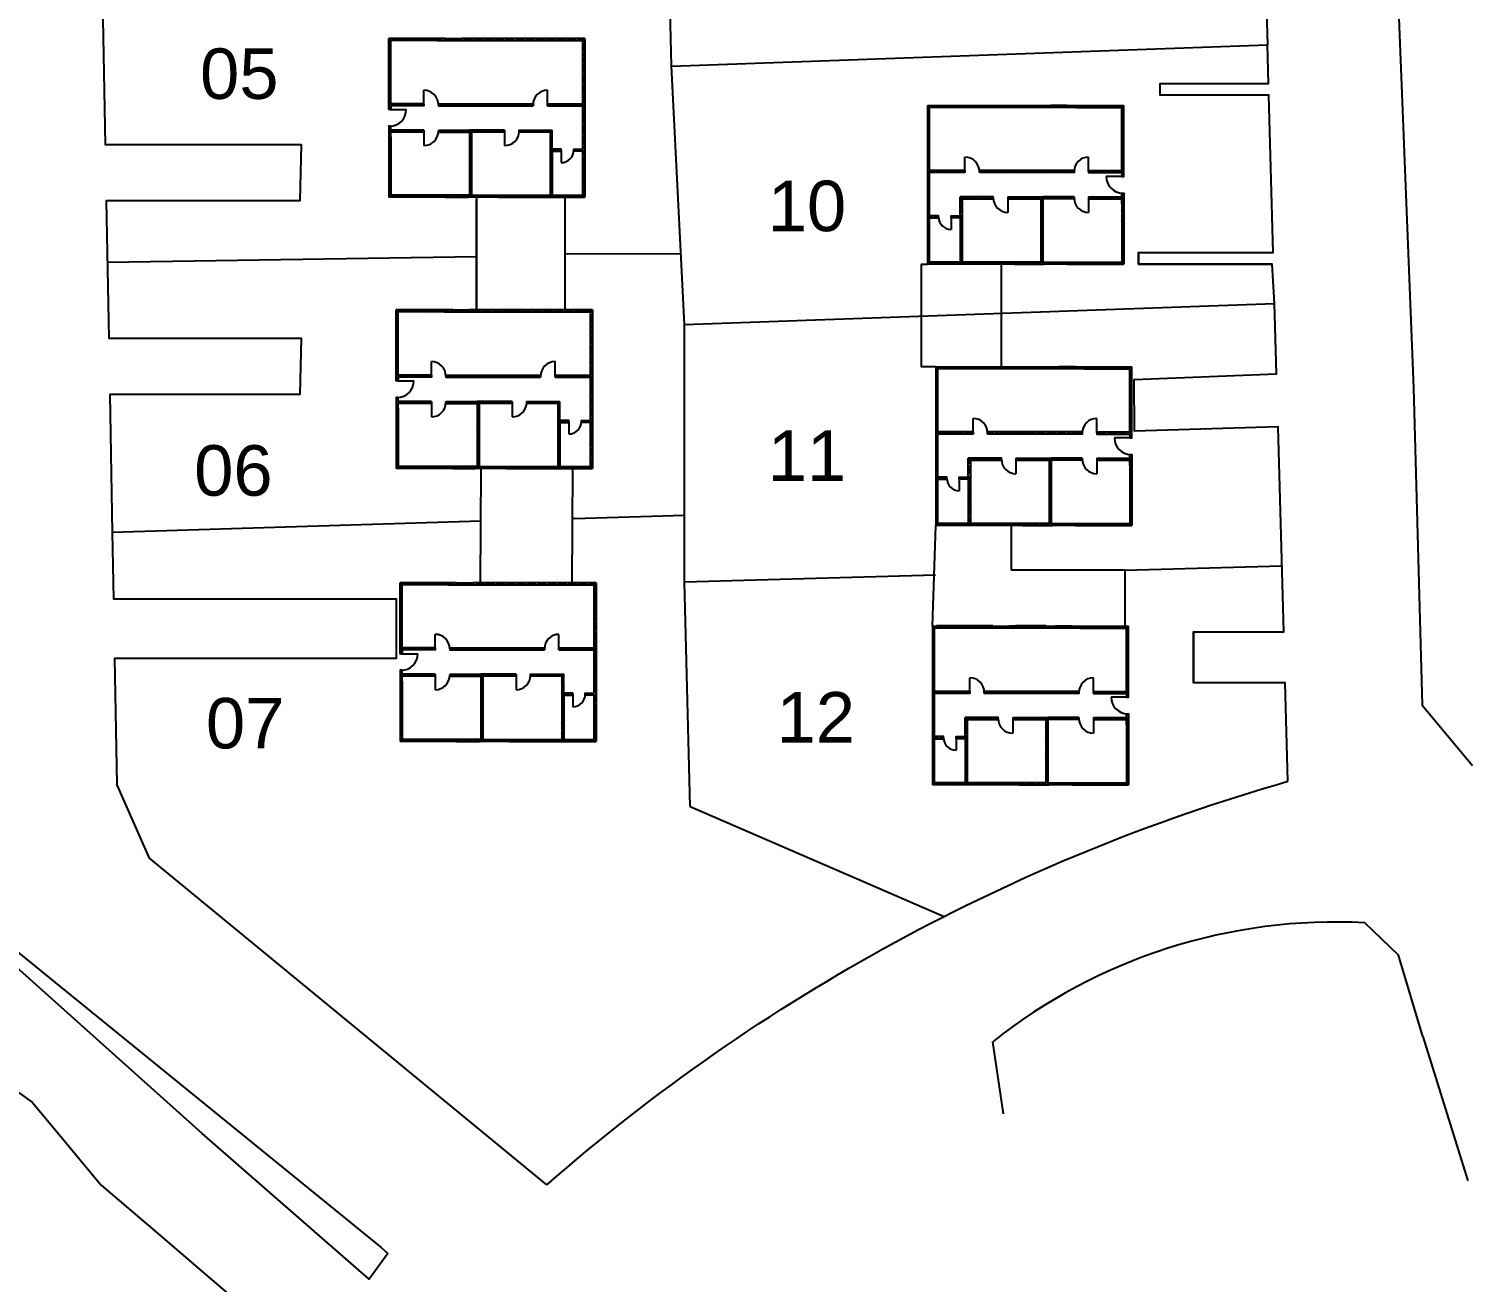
# Model space of a CAD drawing. Header units: millimetres. Extents: x 99882 to 273093, y 9627 to 152991.
# Drawn here: x 161637 to 233003, y 57571 to 119628 of the extents above; entities that cross this region are included whole.
import ezdxf

# ---------------------------------------------------------------- set-up
doc = ezdxf.new("R2010")
doc.units = ezdxf.units.MM
doc.styles.get("Standard").update_dxf_attribs({"font": 'arial.ttf'})
pattern_1 = [(45, (-140495, 43808), (-7071.07, 7071.07), []), (45, (-139770, 43808), (-7071.07, 7071.07), []), (45, (-139045, 43808), (-7071.07, 7071.07), [])]
pattern_2 = [(45, (-140253, 18025), (-7071.07, 7071.07), []), (45, (-139528, 18025), (-7071.07, 7071.07), []), (45, (-138803, 18025), (-7071.07, 7071.07), [])]
pattern_3 = [(45, (-140089, 30868), (-7071.07, 7071.07), []), (45, (-139364, 30868), (-7071.07, 7071.07), []), (45, (-138639, 30868), (-7071.07, 7071.07), [])]
pattern_4 = [(45, (-176324, 20178), (-7071.07, 7071.07), []), (45, (-175599, 20178), (-7071.07, 7071.07), []), (45, (-174874, 20178), (-7071.07, 7071.07), [])]
pattern_5 = [(45, (-176516, 33684), (-7071.07, 7071.07), []), (45, (-175791, 33684), (-7071.07, 7071.07), []), (45, (-175066, 33684), (-7071.07, 7071.07), [])]
pattern_6 = [(45, (-176889, 47118), (-7071.07, 7071.07), []), (45, (-176164, 47118), (-7071.07, 7071.07), []), (45, (-175439, 47118), (-7071.07, 7071.07), [])]

msp = doc.modelspace()

# ---------------------------------------------------------------- hatches: boundary and pattern name
h = msp.add_hatch()
h.set_pattern_fill('JIS_RC_10', color=256, scale=1000)
h.set_pattern_definition(pattern_6)
h.paths.add_polyline_path([(179456, 119145), (182251, 119145), (183071, 119145), (189170, 119145), (189170, 111290), (184871, 111290), (183391, 111290), (182251, 111290), (181931, 111290), (179456, 111290), (179456, 114807), (179556, 114807), (179556, 114617), (181196, 114617), (181196, 114517), (179556, 114517), (179556, 114275), (179556, 111390), (183456, 111390), (183456, 114517), (181916, 114517), (181916, 114617), (183456, 114617), (185196, 114617), (185196, 114517), (183556, 114517), (183556, 111390), (187456, 111390), (187456, 114517), (185916, 114517), (185916, 114617), (187556, 114617), (187556, 113675), (188003, 113675), (188003, 113575), (187556, 113575), (187556, 111390), (189070, 111390), (189070, 113575), (188623, 113575), (188623, 113675), (189070, 113675), (189070, 115817), (187321, 115817), (187321, 115917), (189070, 115917), (189070, 119045), (183491, 119045), (181831, 119045), (179556, 119045), (179556, 115917), (181196, 115917), (181196, 115867), (181196, 115817), (179556, 115817), (179556, 115627), (179506, 115627), (179456, 115627)])
h = msp.add_hatch()
h.set_pattern_fill('JIS_RC_10', color=256, scale=1000)
h.set_pattern_definition(pattern_6)
h.paths.add_polyline_path([(179456, 119145), (182251, 119145), (183071, 119145), (189170, 119145), (189170, 111290), (184871, 111290), (183391, 111290), (182251, 111290), (181931, 111290), (179456, 111290), (179456, 114807), (179556, 114807), (179556, 114617), (181196, 114617), (181196, 114517), (179556, 114517), (179556, 114275), (179556, 111390), (183456, 111390), (183456, 114517), (181916, 114517), (181916, 114617), (183456, 114617), (185196, 114617), (185196, 114517), (183556, 114517), (183556, 111390), (187456, 111390), (187456, 114517), (185916, 114517), (185916, 114617), (187556, 114617), (187556, 113675), (188003, 113675), (188003, 113575), (187556, 113575), (187556, 111390), (189070, 111390), (189070, 113575), (188623, 113575), (188623, 113675), (189070, 113675), (189070, 115817), (187321, 115817), (187321, 115917), (189070, 115917), (189070, 119045), (183491, 119045), (181831, 119045), (179556, 119045), (179556, 115917), (181196, 115917), (181196, 115867), (181196, 115817), (179556, 115817), (179556, 115627), (179506, 115627), (179456, 115627)])
h = msp.add_hatch()
h.set_pattern_fill('JIS_STN_1E', color=256, scale=120)
h.set_pattern_definition([(45, (-176889.37, 47118.13), (-84.852814, 84.852814), []), (45, (-176804.77, 47118.13), (-84.852814, 84.852814), [120, -60])])
h.paths.add_polyline_path([(179456, 119145), (182251, 119145), (183071, 119145), (189170, 119145), (189170, 111290), (184871, 111290), (183391, 111290), (182251, 111290), (181931, 111290), (179456, 111290), (179456, 114807), (179556, 114807), (179556, 114617), (181196, 114617), (181196, 114517), (179556, 114517), (179556, 114275), (179556, 111390), (183456, 111390), (183456, 114517), (181916, 114517), (181916, 114617), (183456, 114617), (185196, 114617), (185196, 114517), (183556, 114517), (183556, 111390), (187456, 111390), (187456, 114517), (185916, 114517), (185916, 114617), (187556, 114617), (187556, 113675), (188003, 113675), (188003, 113575), (187556, 113575), (187556, 111390), (189070, 111390), (189070, 113575), (188623, 113575), (188623, 113675), (189070, 113675), (189070, 115817), (187321, 115817), (187321, 115917), (189070, 115917), (189070, 119045), (183491, 119045), (181831, 119045), (179556, 119045), (179556, 115917), (181196, 115917), (181196, 115867), (181196, 115817), (179556, 115817), (179556, 115627), (179506, 115627), (179456, 115627)])
h.paths.add_polyline_path([(181916, 115917), (186601, 115917), (186601, 115817), (181916, 115817)], flags=17)
h = msp.add_hatch()
h.set_pattern_fill('JIS_RC_10', color=256, scale=1000)
h.set_pattern_definition(pattern_1)
h.paths.add_polyline_path([(215850, 115835), (213055, 115835), (212235, 115835), (206136, 115835), (206136, 107980), (210434, 107980), (211915, 107980), (213055, 107980), (213375, 107980), (215850, 107980), (215850, 111497), (215750, 111497), (215750, 111307), (214110, 111307), (214110, 111207), (215750, 111207), (215750, 110965), (215750, 108080), (211850, 108080), (211850, 111207), (213390, 111207), (213390, 111307), (211850, 111307), (210110, 111307), (210110, 111207), (211750, 111207), (211750, 108080), (207850, 108080), (207850, 111207), (209390, 111207), (209390, 111307), (207750, 111307), (207750, 110365), (207303, 110365), (207303, 110265), (207750, 110265), (207750, 108080), (206236, 108080), (206236, 110265), (206683, 110265), (206683, 110365), (206236, 110365), (206236, 112507), (207984, 112507), (207984, 112607), (206236, 112607), (206236, 115735), (211815, 115735), (213475, 115735), (215750, 115735), (215750, 112607), (214110, 112607), (214110, 112557), (214110, 112507), (215750, 112507), (215750, 112317), (215800, 112317), (215850, 112317)])
h = msp.add_hatch()
h.set_pattern_fill('JIS_RC_10', color=256, scale=1000)
h.set_pattern_definition(pattern_1)
h.paths.add_polyline_path([(215850, 115835), (213055, 115835), (212235, 115835), (206136, 115835), (206136, 107980), (210434, 107980), (211915, 107980), (213055, 107980), (213375, 107980), (215850, 107980), (215850, 111497), (215750, 111497), (215750, 111307), (214110, 111307), (214110, 111207), (215750, 111207), (215750, 110965), (215750, 108080), (211850, 108080), (211850, 111207), (213390, 111207), (213390, 111307), (211850, 111307), (210110, 111307), (210110, 111207), (211750, 111207), (211750, 108080), (207850, 108080), (207850, 111207), (209390, 111207), (209390, 111307), (207750, 111307), (207750, 110365), (207303, 110365), (207303, 110265), (207750, 110265), (207750, 108080), (206236, 108080), (206236, 110265), (206683, 110265), (206683, 110365), (206236, 110365), (206236, 112507), (207984, 112507), (207984, 112607), (206236, 112607), (206236, 115735), (211815, 115735), (213475, 115735), (215750, 115735), (215750, 112607), (214110, 112607), (214110, 112557), (214110, 112507), (215750, 112507), (215750, 112317), (215800, 112317), (215850, 112317)])
h = msp.add_hatch()
h.set_pattern_fill('JIS_STN_1E', color=256, scale=120)
h.set_pattern_definition([(45, (-140495.01, 43807.92), (-84.852814, 84.852814), []), (45, (-140410.41, 43807.92), (-84.852814, 84.852814), [120, -60])])
h.paths.add_polyline_path([(215850, 115835), (213055, 115835), (212235, 115835), (206136, 115835), (206136, 107980), (210434, 107980), (211915, 107980), (213055, 107980), (213375, 107980), (215850, 107980), (215850, 111497), (215750, 111497), (215750, 111307), (214110, 111307), (214110, 111207), (215750, 111207), (215750, 110965), (215750, 108080), (211850, 108080), (211850, 111207), (213390, 111207), (213390, 111307), (211850, 111307), (210110, 111307), (210110, 111207), (211750, 111207), (211750, 108080), (207850, 108080), (207850, 111207), (209390, 111207), (209390, 111307), (207750, 111307), (207750, 110365), (207303, 110365), (207303, 110265), (207750, 110265), (207750, 108080), (206236, 108080), (206236, 110265), (206683, 110265), (206683, 110365), (206236, 110365), (206236, 112507), (207984, 112507), (207984, 112607), (206236, 112607), (206236, 115735), (211815, 115735), (213475, 115735), (215750, 115735), (215750, 112607), (214110, 112607), (214110, 112557), (214110, 112507), (215750, 112507), (215750, 112317), (215800, 112317), (215850, 112317)])
h.paths.add_polyline_path([(213390, 112607), (208704, 112607), (208704, 112507), (213390, 112507)], flags=17)
h = msp.add_hatch()
h.set_pattern_fill('JIS_RC_10', color=256, scale=1000)
h.set_pattern_definition(pattern_5)
h.paths.add_polyline_path([(179828, 105711), (182624, 105711), (183444, 105711), (189543, 105711), (189543, 97856), (185244, 97856), (183764, 97856), (182624, 97856), (182304, 97856), (179828, 97856), (179828, 101373), (179928, 101373), (179928, 101183), (181568, 101183), (181568, 101083), (179928, 101083), (179928, 100841), (179928, 97956), (183828, 97956), (183828, 101083), (182288, 101083), (182288, 101183), (183828, 101183), (185568, 101183), (185568, 101083), (183928, 101083), (183928, 97956), (187828, 97956), (187828, 101083), (186288, 101083), (186288, 101183), (187928, 101183), (187928, 100241), (188376, 100241), (188376, 100141), (187928, 100141), (187928, 97956), (189443, 97956), (189443, 100141), (188996, 100141), (188996, 100241), (189443, 100241), (189443, 102383), (187694, 102383), (187694, 102483), (189443, 102483), (189443, 105611), (183864, 105611), (182204, 105611), (179928, 105611), (179928, 102483), (181568, 102483), (181568, 102433), (181568, 102383), (179928, 102383), (179928, 102193), (179878, 102193), (179828, 102193)])
h = msp.add_hatch()
h.set_pattern_fill('JIS_RC_10', color=256, scale=1000)
h.set_pattern_definition(pattern_5)
h.paths.add_polyline_path([(179828, 105711), (182624, 105711), (183444, 105711), (189543, 105711), (189543, 97856), (185244, 97856), (183764, 97856), (182624, 97856), (182304, 97856), (179828, 97856), (179828, 101373), (179928, 101373), (179928, 101183), (181568, 101183), (181568, 101083), (179928, 101083), (179928, 100841), (179928, 97956), (183828, 97956), (183828, 101083), (182288, 101083), (182288, 101183), (183828, 101183), (185568, 101183), (185568, 101083), (183928, 101083), (183928, 97956), (187828, 97956), (187828, 101083), (186288, 101083), (186288, 101183), (187928, 101183), (187928, 100241), (188376, 100241), (188376, 100141), (187928, 100141), (187928, 97956), (189443, 97956), (189443, 100141), (188996, 100141), (188996, 100241), (189443, 100241), (189443, 102383), (187694, 102383), (187694, 102483), (189443, 102483), (189443, 105611), (183864, 105611), (182204, 105611), (179928, 105611), (179928, 102483), (181568, 102483), (181568, 102433), (181568, 102383), (179928, 102383), (179928, 102193), (179878, 102193), (179828, 102193)])
h = msp.add_hatch()
h.set_pattern_fill('JIS_STN_1E', color=256, scale=120)
h.set_pattern_definition([(45, (-176516.39, 33683.99), (-84.852814, 84.852814), []), (45, (-176431.79, 33683.99), (-84.852814, 84.852814), [120, -60])])
h.paths.add_polyline_path([(179828, 105711), (182624, 105711), (183444, 105711), (189543, 105711), (189543, 97856), (185244, 97856), (183764, 97856), (182624, 97856), (182304, 97856), (179828, 97856), (179828, 101373), (179928, 101373), (179928, 101183), (181568, 101183), (181568, 101083), (179928, 101083), (179928, 100841), (179928, 97956), (183828, 97956), (183828, 101083), (182288, 101083), (182288, 101183), (183828, 101183), (185568, 101183), (185568, 101083), (183928, 101083), (183928, 97956), (187828, 97956), (187828, 101083), (186288, 101083), (186288, 101183), (187928, 101183), (187928, 100241), (188376, 100241), (188376, 100141), (187928, 100141), (187928, 97956), (189443, 97956), (189443, 100141), (188996, 100141), (188996, 100241), (189443, 100241), (189443, 102383), (187694, 102383), (187694, 102483), (189443, 102483), (189443, 105611), (183864, 105611), (182204, 105611), (179928, 105611), (179928, 102483), (181568, 102483), (181568, 102433), (181568, 102383), (179928, 102383), (179928, 102193), (179878, 102193), (179828, 102193)])
h.paths.add_polyline_path([(182288, 102483), (186974, 102483), (186974, 102383), (182288, 102383)], flags=17)
h = msp.add_hatch()
h.set_pattern_fill('JIS_RC_10', color=256, scale=1000)
h.set_pattern_definition(pattern_3)
h.paths.add_polyline_path([(216255, 102895), (213460, 102895), (212640, 102895), (206541, 102895), (206541, 95040), (210840, 95040), (212320, 95040), (213460, 95040), (213780, 95040), (216255, 95040), (216255, 98557), (216155, 98557), (216155, 98367), (214515, 98367), (214515, 98267), (216155, 98267), (216155, 98025), (216155, 95140), (212255, 95140), (212255, 98267), (213795, 98267), (213795, 98367), (212255, 98367), (210515, 98367), (210515, 98267), (212155, 98267), (212155, 95140), (208255, 95140), (208255, 98267), (209795, 98267), (209795, 98367), (208155, 98367), (208155, 97425), (207708, 97425), (207708, 97325), (208155, 97325), (208155, 95140), (206641, 95140), (206641, 97325), (207088, 97325), (207088, 97425), (206641, 97425), (206641, 99567), (208390, 99567), (208390, 99667), (206641, 99667), (206641, 102795), (212220, 102795), (213880, 102795), (216155, 102795), (216155, 99667), (214515, 99667), (214515, 99617), (214515, 99567), (216155, 99567), (216155, 99377), (216205, 99377), (216255, 99377)])
h = msp.add_hatch()
h.set_pattern_fill('JIS_RC_10', color=256, scale=1000)
h.set_pattern_definition(pattern_3)
h.paths.add_polyline_path([(216255, 102895), (213460, 102895), (212640, 102895), (206541, 102895), (206541, 95040), (210840, 95040), (212320, 95040), (213460, 95040), (213780, 95040), (216255, 95040), (216255, 98557), (216155, 98557), (216155, 98367), (214515, 98367), (214515, 98267), (216155, 98267), (216155, 98025), (216155, 95140), (212255, 95140), (212255, 98267), (213795, 98267), (213795, 98367), (212255, 98367), (210515, 98367), (210515, 98267), (212155, 98267), (212155, 95140), (208255, 95140), (208255, 98267), (209795, 98267), (209795, 98367), (208155, 98367), (208155, 97425), (207708, 97425), (207708, 97325), (208155, 97325), (208155, 95140), (206641, 95140), (206641, 97325), (207088, 97325), (207088, 97425), (206641, 97425), (206641, 99567), (208390, 99567), (208390, 99667), (206641, 99667), (206641, 102795), (212220, 102795), (213880, 102795), (216155, 102795), (216155, 99667), (214515, 99667), (214515, 99617), (214515, 99567), (216155, 99567), (216155, 99377), (216205, 99377), (216255, 99377)])
h = msp.add_hatch()
h.set_pattern_fill('JIS_STN_1E', color=256, scale=120)
h.set_pattern_definition([(45, (-140089.44, 30868.1), (-84.852814, 84.852814), []), (45, (-140004.84, 30868.1), (-84.852814, 84.852814), [120, -60])])
h.paths.add_polyline_path([(216255, 102895), (213460, 102895), (212640, 102895), (206541, 102895), (206541, 95040), (210840, 95040), (212320, 95040), (213460, 95040), (213780, 95040), (216255, 95040), (216255, 98557), (216155, 98557), (216155, 98367), (214515, 98367), (214515, 98267), (216155, 98267), (216155, 98025), (216155, 95140), (212255, 95140), (212255, 98267), (213795, 98267), (213795, 98367), (212255, 98367), (210515, 98367), (210515, 98267), (212155, 98267), (212155, 95140), (208255, 95140), (208255, 98267), (209795, 98267), (209795, 98367), (208155, 98367), (208155, 97425), (207708, 97425), (207708, 97325), (208155, 97325), (208155, 95140), (206641, 95140), (206641, 97325), (207088, 97325), (207088, 97425), (206641, 97425), (206641, 99567), (208390, 99567), (208390, 99667), (206641, 99667), (206641, 102795), (212220, 102795), (213880, 102795), (216155, 102795), (216155, 99667), (214515, 99667), (214515, 99617), (214515, 99567), (216155, 99567), (216155, 99377), (216205, 99377), (216255, 99377)])
h.paths.add_polyline_path([(213795, 99667), (209110, 99667), (209110, 99567), (213795, 99567)], flags=17)
h = msp.add_hatch()
h.set_pattern_fill('JIS_RC_10', color=256, scale=1000)
h.set_pattern_definition(pattern_4)
h.paths.add_polyline_path([(180021, 92205), (182816, 92205), (183636, 92205), (189735, 92205), (189735, 84349), (185436, 84349), (183956, 84349), (182816, 84349), (182496, 84349), (180021, 84349), (180021, 87867), (180121, 87867), (180121, 87677), (181761, 87677), (181761, 87577), (180121, 87577), (180121, 87335), (180121, 84449), (184021, 84449), (184021, 87577), (182481, 87577), (182481, 87677), (184021, 87677), (185761, 87677), (185761, 87577), (184121, 87577), (184121, 84449), (188021, 84449), (188021, 87577), (186481, 87577), (186481, 87677), (188121, 87677), (188121, 86735), (188568, 86735), (188568, 86635), (188121, 86635), (188121, 84449), (189635, 84449), (189635, 86635), (189188, 86635), (189188, 86735), (189635, 86735), (189635, 88877), (187887, 88877), (187887, 88977), (189635, 88977), (189635, 92105), (184056, 92105), (182396, 92105), (180121, 92105), (180121, 88977), (181761, 88977), (181761, 88927), (181761, 88877), (180121, 88877), (180121, 88687), (180071, 88687), (180021, 88687)])
h = msp.add_hatch()
h.set_pattern_fill('JIS_RC_10', color=256, scale=1000)
h.set_pattern_definition(pattern_4)
h.paths.add_polyline_path([(180021, 92205), (182816, 92205), (183636, 92205), (189735, 92205), (189735, 84349), (185436, 84349), (183956, 84349), (182816, 84349), (182496, 84349), (180021, 84349), (180021, 87867), (180121, 87867), (180121, 87677), (181761, 87677), (181761, 87577), (180121, 87577), (180121, 87335), (180121, 84449), (184021, 84449), (184021, 87577), (182481, 87577), (182481, 87677), (184021, 87677), (185761, 87677), (185761, 87577), (184121, 87577), (184121, 84449), (188021, 84449), (188021, 87577), (186481, 87577), (186481, 87677), (188121, 87677), (188121, 86735), (188568, 86735), (188568, 86635), (188121, 86635), (188121, 84449), (189635, 84449), (189635, 86635), (189188, 86635), (189188, 86735), (189635, 86735), (189635, 88877), (187887, 88877), (187887, 88977), (189635, 88977), (189635, 92105), (184056, 92105), (182396, 92105), (180121, 92105), (180121, 88977), (181761, 88977), (181761, 88927), (181761, 88877), (180121, 88877), (180121, 88687), (180071, 88687), (180021, 88687)])
h = msp.add_hatch()
h.set_pattern_fill('JIS_STN_1E', color=256, scale=120)
h.set_pattern_definition([(45, (-176323.84, 20177.82), (-84.852814, 84.852814), []), (45, (-176239.24, 20177.82), (-84.852814, 84.852814), [120, -60])])
h.paths.add_polyline_path([(180021, 92205), (182816, 92205), (183636, 92205), (189735, 92205), (189735, 84349), (185436, 84349), (183956, 84349), (182816, 84349), (182496, 84349), (180021, 84349), (180021, 87867), (180121, 87867), (180121, 87677), (181761, 87677), (181761, 87577), (180121, 87577), (180121, 87335), (180121, 84449), (184021, 84449), (184021, 87577), (182481, 87577), (182481, 87677), (184021, 87677), (185761, 87677), (185761, 87577), (184121, 87577), (184121, 84449), (188021, 84449), (188021, 87577), (186481, 87577), (186481, 87677), (188121, 87677), (188121, 86735), (188568, 86735), (188568, 86635), (188121, 86635), (188121, 84449), (189635, 84449), (189635, 86635), (189188, 86635), (189188, 86735), (189635, 86735), (189635, 88877), (187887, 88877), (187887, 88977), (189635, 88977), (189635, 92105), (184056, 92105), (182396, 92105), (180121, 92105), (180121, 88977), (181761, 88977), (181761, 88927), (181761, 88877), (180121, 88877), (180121, 88687), (180071, 88687), (180021, 88687)])
h.paths.add_polyline_path([(182481, 88977), (187167, 88977), (187167, 88877), (182481, 88877)], flags=17)
h = msp.add_hatch()
h.set_pattern_fill('JIS_RC_10', color=256, scale=1000)
h.set_pattern_definition(pattern_2)
h.paths.add_polyline_path([(216092, 90052), (213296, 90052), (212476, 90052), (206378, 90052), (206378, 82196), (210676, 82196), (212156, 82196), (213296, 82196), (213616, 82196), (216092, 82196), (216092, 85714), (215992, 85714), (215992, 85524), (214352, 85524), (214352, 85424), (215992, 85424), (215992, 85182), (215992, 82296), (212092, 82296), (212092, 85424), (213632, 85424), (213632, 85524), (212092, 85524), (210352, 85524), (210352, 85424), (211992, 85424), (211992, 82296), (208092, 82296), (208092, 85424), (209632, 85424), (209632, 85524), (207992, 85524), (207992, 84582), (207545, 84582), (207545, 84482), (207992, 84482), (207992, 82296), (206478, 82296), (206478, 84482), (206925, 84482), (206925, 84582), (206478, 84582), (206478, 86724), (208226, 86724), (208226, 86824), (206478, 86824), (206478, 89952), (212056, 89952), (213716, 89952), (215992, 89952), (215992, 86824), (214352, 86824), (214352, 86774), (214352, 86724), (215992, 86724), (215992, 86534), (216042, 86534), (216092, 86534)])
h = msp.add_hatch()
h.set_pattern_fill('JIS_RC_10', color=256, scale=1000)
h.set_pattern_definition(pattern_2)
h.paths.add_polyline_path([(216092, 90052), (213296, 90052), (212476, 90052), (206378, 90052), (206378, 82196), (210676, 82196), (212156, 82196), (213296, 82196), (213616, 82196), (216092, 82196), (216092, 85714), (215992, 85714), (215992, 85524), (214352, 85524), (214352, 85424), (215992, 85424), (215992, 85182), (215992, 82296), (212092, 82296), (212092, 85424), (213632, 85424), (213632, 85524), (212092, 85524), (210352, 85524), (210352, 85424), (211992, 85424), (211992, 82296), (208092, 82296), (208092, 85424), (209632, 85424), (209632, 85524), (207992, 85524), (207992, 84582), (207545, 84582), (207545, 84482), (207992, 84482), (207992, 82296), (206478, 82296), (206478, 84482), (206925, 84482), (206925, 84582), (206478, 84582), (206478, 86724), (208226, 86724), (208226, 86824), (206478, 86824), (206478, 89952), (212056, 89952), (213716, 89952), (215992, 89952), (215992, 86824), (214352, 86824), (214352, 86774), (214352, 86724), (215992, 86724), (215992, 86534), (216042, 86534), (216092, 86534)])
h = msp.add_hatch()
h.set_pattern_fill('JIS_STN_1E', color=256, scale=120)
h.set_pattern_definition([(45, (-140253.08, 18024.64), (-84.852814, 84.852814), []), (45, (-140168.48, 18024.64), (-84.852814, 84.852814), [120, -60])])
h.paths.add_polyline_path([(216092, 90052), (213296, 90052), (212476, 90052), (206378, 90052), (206378, 82196), (210676, 82196), (212156, 82196), (213296, 82196), (213616, 82196), (216092, 82196), (216092, 85714), (215992, 85714), (215992, 85524), (214352, 85524), (214352, 85424), (215992, 85424), (215992, 85182), (215992, 82296), (212092, 82296), (212092, 85424), (213632, 85424), (213632, 85524), (212092, 85524), (210352, 85524), (210352, 85424), (211992, 85424), (211992, 82296), (208092, 82296), (208092, 85424), (209632, 85424), (209632, 85524), (207992, 85524), (207992, 84582), (207545, 84582), (207545, 84482), (207992, 84482), (207992, 82296), (206478, 82296), (206478, 84482), (206925, 84482), (206925, 84582), (206478, 84582), (206478, 86724), (208226, 86724), (208226, 86824), (206478, 86824), (206478, 89952), (212056, 89952), (213716, 89952), (215992, 89952), (215992, 86824), (214352, 86824), (214352, 86774), (214352, 86724), (215992, 86724), (215992, 86534), (216042, 86534), (216092, 86534)])
h.paths.add_polyline_path([(213632, 86824), (208946, 86824), (208946, 86724), (213632, 86724)], flags=17)

# ---------------------------------------------------------------- linework, layer by layer
for p, q in [((193453, 117786), (193176, 129894)), ((179497, 119040), (179497, 119040)), ((193453, 117786), (222960, 118830)), ((194097, 104996), (193453, 117786)), ((186601, 115817), (186601, 115917)), ((208704, 112507), (208704, 112607)), ((194097, 104996), (223318, 106030)), ((179946, 105561), (179946, 105561)), ((194097, 92233), (194097, 104996)), ((186974, 102383), (186974, 102483)), ((209110, 99567), (209110, 99667)), ((194390, 81124), (194097, 92233)), ((219303, 89766), (219303, 87245)), ((187167, 88877), (187167, 88977)), ((208946, 86724), (208946, 86824)), ((194390, 81124), (202625, 77557)), ((202625, 77557), (206955, 75681))]:
    msp.add_line(p, q)
for points in [[(179417, 58989), (178496, 57728), (170216, 64925), (160714, 73445), (141745, 84630), (130523, 96864), (122675, 100226), (122675, 100226), (122487, 100599), (123614, 104993), (123515, 106200), (125046, 108222), (126787, 118442), (127801, 118514), (132844, 140497), (135536, 152411), (140628, 152782), (148440, 152839), (153464, 152991), (161989, 152570)], [(222235, 144755), (222465, 136530), (218189, 136530), (218189, 133712), (222544, 133712), (222723, 127311), (218189, 127311), (218189, 124493), (222801, 124493), (222960, 118830)], [(228805, 136827), (230200, 101845), (230624, 86141), (233117, 83146)], [(165304, 120112), (165417, 113894), (175121, 113894), (175051, 111116), (165468, 111116), (165592, 104309), (175121, 104309), (175051, 101530), (165643, 101530), (165768, 94697)], [(156503, 119066), (157860, 82535), (160641, 74274), (179078, 59290)], [(182251, 119145), (179456, 119145)], [(179556, 115817), (179556, 115627), (179456, 115627), (179456, 119145)], [(179497, 119040), (179497, 119040)], [(181831, 119045), (179556, 119045)], [(179556, 115917), (179556, 119045)], [(181831, 119045), (183491, 119045)], [(181931, 119045), (182251, 119045)], [(182251, 119145), (183071, 119145)], [(189170, 119145), (183071, 119145)], [(183491, 119045), (189070, 119045)], [(189070, 115917), (189070, 119045)], [(189170, 119145), (189170, 111290)], [(223318, 106030), (223196, 107980), (216578, 107980), (216578, 108562), (223247, 108562), (223029, 116339), (217660, 116339), (217660, 116921), (223013, 116921), (222960, 118830)], [(181196, 115867), (181196, 116587)], [(187321, 115867), (187321, 116587)], [(179506, 115627), (180326, 115627)], [(181196, 115917), (181196, 115817), (179556, 115817)], [(181196, 115917), (179556, 115917)], [(181916, 115917), (181916, 115817), (186601, 115817)], [(181916, 115917), (186601, 115917)], [(186601, 115917), (186601, 115817)], [(187321, 115817), (187321, 116076)], [(187321, 115917), (189070, 115917)], [(187321, 115917), (187321, 115817)], [(187321, 115817), (189070, 115817)], [(189070, 113675), (189070, 115817)], [(206136, 115835), (206136, 107980)], [(206136, 115835), (212235, 115835)], [(211815, 115735), (206236, 115735)], [(206236, 112607), (206236, 115735)], [(213475, 115735), (211815, 115735)], [(213055, 115835), (212235, 115835)], [(213055, 115835), (215850, 115835)], [(213375, 115735), (213055, 115735)], [(213475, 115735), (215750, 115735)], [(215750, 112507), (215750, 112317), (215850, 112317), (215850, 115835)], [(215750, 112607), (215750, 115735)], [(179556, 114617), (179556, 114807), (179456, 114807), (179456, 111290)], [(181196, 114617), (181196, 114517), (179556, 114517)], [(181196, 114617), (179556, 114617)], [(179556, 114275), (179556, 114517)], [(179556, 114275), (179556, 111390)], [(181196, 114567), (181196, 113847)], [(181916, 114617), (181916, 114517), (183456, 114517)], [(181916, 114617), (183456, 114617)], [(185196, 114617), (183456, 114617)], [(183456, 114517), (183456, 111390)], [(185196, 114617), (185196, 114517), (183556, 114517)], [(183556, 114517), (183556, 111390)], [(185196, 114567), (185196, 113847)], [(187456, 114517), (185916, 114517), (185916, 114617), (187556, 114617)], [(185916, 114517), (185916, 114517)], [(187456, 114517), (187456, 111390)], [(187556, 113675), (187556, 114617)], [(187556, 113575), (188003, 113575), (188003, 113675), (187556, 113675)], [(187556, 111390), (189070, 111390), (189070, 113575)], [(187556, 113575), (187556, 111390)], [(188003, 113625), (188003, 113005)], [(189070, 113575), (188623, 113575), (188623, 113675), (189070, 113675)], [(207984, 112557), (207984, 113277)], [(207984, 112507), (207984, 112766)], [(214110, 112557), (214110, 113277)], [(207984, 112607), (206236, 112607)], [(207984, 112507), (206236, 112507)], [(206236, 110365), (206236, 112507)], [(207984, 112607), (207984, 112507)], [(208704, 112607), (208704, 112507)], [(213390, 112607), (213390, 112507), (208704, 112507)], [(213390, 112607), (208704, 112607)], [(214110, 112607), (214110, 112507), (215750, 112507)], [(214110, 112607), (215750, 112607)], [(215800, 112317), (214980, 112317)], [(183456, 111390), (179556, 111390)], [(183556, 111390), (187456, 111390)], [(215750, 111307), (215750, 111497), (215850, 111497), (215850, 107980)], [(181931, 111290), (179456, 111290)], [(182251, 111290), (181931, 111290)], [(182251, 111290), (183391, 111290)], [(184871, 111290), (183391, 111290)], [(183796, 111290), (183796, 105711)], [(183796, 105695), (183796, 111184)], [(183796, 105805), (183796, 111184)], [(184871, 111290), (189170, 111290)], [(188172, 111290), (188172, 105711)], [(207850, 111207), (209390, 111207), (209390, 111307), (207750, 111307)], [(207750, 110365), (207750, 111307)], [(207850, 111207), (207850, 108080)], [(209390, 111207), (209390, 111207)], [(210110, 111307), (210110, 111207), (211750, 111207)], [(210110, 111307), (211850, 111307)], [(210110, 111257), (210110, 110537)], [(211750, 111207), (211750, 108080)], [(213390, 111307), (213390, 111207), (211850, 111207)], [(213390, 111307), (211850, 111307)], [(211850, 111207), (211850, 108080)], [(214110, 111307), (214110, 111207), (215750, 111207)], [(214110, 111307), (215750, 111307)], [(214110, 111257), (214110, 110537)], [(215750, 110965), (215750, 111207)], [(215750, 110965), (215750, 108080)], [(206236, 110265), (206683, 110265), (206683, 110365), (206236, 110365)], [(207750, 108080), (206236, 108080), (206236, 110265)], [(207750, 110265), (207303, 110265), (207303, 110365), (207750, 110365)], [(207303, 110315), (207303, 109695)], [(207750, 110265), (207750, 108080)], [(188196, 108495), (193920, 108508)], [(216578, 108562), (216578, 108562)], [(216578, 108562), (216578, 107980), (223196, 107980)], [(183796, 108346), (165524, 108055)], [(206541, 102895), (205839, 102895), (205839, 107980), (206136, 107980)], [(210434, 107980), (206136, 107980)], [(211750, 108080), (207850, 108080)], [(209800, 102895), (209800, 107980)], [(210434, 107980), (211915, 107980)], [(211850, 108080), (215750, 108080)], [(213055, 107980), (211915, 107980)], [(213055, 107980), (213375, 107980)], [(213375, 107980), (215850, 107980)], [(182624, 105711), (179828, 105711)], [(179928, 102383), (179928, 102193), (179828, 102193), (179828, 105711)], [(182624, 105711), (183444, 105711)], [(189543, 105711), (183444, 105711)], [(189543, 105711), (189543, 97856)], [(223979, 82372), (223843, 87245), (219303, 87245), (219303, 89766), (223772, 89766), (223488, 99923), (216383, 99700), (216365, 102263), (223415, 102546), (223318, 106030)], [(182204, 105611), (179928, 105611)], [(179928, 102483), (179928, 105611)], [(179946, 105561), (179946, 105561)], [(182204, 105611), (183864, 105611)], [(182304, 105611), (182624, 105611)], [(183864, 105611), (189443, 105611)], [(189443, 102483), (189443, 105611)], [(181568, 102433), (181568, 103153)], [(187694, 102433), (187694, 103153)], [(206541, 102895), (206541, 95040)], [(206541, 102895), (212640, 102895)], [(212220, 102795), (206641, 102795)], [(206641, 99667), (206641, 102795)], [(213880, 102795), (212220, 102795)], [(213460, 102895), (212640, 102895)], [(213460, 102895), (216255, 102895)], [(213780, 102795), (213460, 102795)], [(213880, 102795), (216155, 102795)], [(216155, 99567), (216155, 99377), (216255, 99377), (216255, 102895)], [(216155, 99667), (216155, 102795)], [(179878, 102193), (180698, 102193)], [(181568, 102483), (181568, 102383), (179928, 102383)], [(181568, 102483), (179928, 102483)], [(182288, 102483), (182288, 102383), (186974, 102383)], [(182288, 102483), (186974, 102483)], [(186974, 102483), (186974, 102383)], [(187694, 102383), (187694, 102642)], [(187694, 102483), (189443, 102483)], [(187694, 102483), (187694, 102383)], [(187694, 102383), (189443, 102383)], [(189443, 100241), (189443, 102383)], [(179928, 101183), (179928, 101373), (179828, 101373), (179828, 97856)], [(181568, 101183), (181568, 101083), (179928, 101083)], [(181568, 101183), (179928, 101183)], [(179928, 100841), (179928, 101083)], [(179928, 100841), (179928, 97956)], [(181568, 101133), (181568, 100413)], [(182288, 101183), (182288, 101083), (183828, 101083)], [(182288, 101183), (183828, 101183)], [(185568, 101183), (183828, 101183)], [(183828, 101083), (183828, 97956)], [(185568, 101183), (185568, 101083), (183928, 101083)], [(183928, 101083), (183928, 97956)], [(185568, 101133), (185568, 100413)], [(187828, 101083), (186288, 101083), (186288, 101183), (187928, 101183)], [(186288, 101083), (186288, 101083)], [(187828, 101083), (187828, 97956)], [(187928, 100241), (187928, 101183)], [(187928, 100141), (188376, 100141), (188376, 100241), (187928, 100241)], [(187928, 97956), (189443, 97956), (189443, 100141)], [(187928, 100141), (187928, 97956)], [(188376, 100191), (188376, 99571)], [(189443, 100141), (188996, 100141), (188996, 100241), (189443, 100241)], [(208390, 99617), (208390, 100337)], [(214515, 99617), (214515, 100337)], [(208390, 99667), (206641, 99667)], [(208390, 99567), (206641, 99567)], [(206641, 97425), (206641, 99567)], [(208390, 99567), (208390, 99826)], [(208390, 99667), (208390, 99567)], [(209110, 99667), (209110, 99567)], [(213795, 99667), (213795, 99567), (209110, 99567)], [(213795, 99667), (209110, 99667)], [(214515, 99667), (214515, 99567), (216155, 99567)], [(214515, 99667), (216155, 99667)], [(216205, 99377), (215385, 99377)], [(216155, 98367), (216155, 98557), (216255, 98557), (216255, 95040)], [(182304, 97856), (179828, 97856)], [(183828, 97956), (179928, 97956)], [(182624, 97856), (182304, 97856)], [(182624, 97856), (183764, 97856)], [(185244, 97856), (183764, 97856)], [(183928, 97956), (187828, 97956)], [(184025, 97856), (183986, 92205)], [(185244, 97856), (189543, 97856)], [(188555, 97856), (188522, 92205)], [(208255, 98267), (209795, 98267), (209795, 98367), (208155, 98367)], [(208155, 97425), (208155, 98367)], [(208255, 98267), (208255, 95140)], [(209795, 98267), (209795, 98267)], [(210515, 98367), (210515, 98267), (212155, 98267)], [(210515, 98367), (212255, 98367)], [(210515, 98317), (210515, 97597)], [(212155, 98267), (212155, 95140)], [(213795, 98367), (213795, 98267), (212255, 98267)], [(213795, 98367), (212255, 98367)], [(212255, 98267), (212255, 95140)], [(214515, 98367), (214515, 98267), (216155, 98267)], [(214515, 98367), (216155, 98367)], [(214515, 98317), (214515, 97597)], [(216155, 98025), (216155, 98267)], [(216155, 98025), (216155, 95140)], [(206641, 97325), (207088, 97325), (207088, 97425), (206641, 97425)], [(208155, 95140), (206641, 95140), (206641, 97325)], [(208155, 97325), (207708, 97325), (207708, 97425), (208155, 97425)], [(207708, 97375), (207708, 96755)], [(208155, 97325), (208155, 95140)], [(184025, 95244), (165768, 94697)], [(188645, 95382), (188555, 95382)], [(188645, 95382), (194097, 95546)], [(206378, 90052), (206541, 95040)], [(210840, 95040), (206541, 95040)], [(212155, 95140), (208255, 95140)], [(210269, 95040), (210271, 92829)], [(210840, 95040), (212320, 95040)], [(212255, 95140), (216155, 95140)], [(213460, 95040), (212320, 95040)], [(213460, 95040), (213780, 95040)], [(213780, 95040), (216255, 95040)], [(165768, 94697), (165828, 91407), (179820, 91407), (179820, 88446), (165882, 88446), (165995, 82227)], [(215906, 92829), (210271, 92829)], [(215906, 92829), (223681, 93042)], [(215906, 92829), (215906, 90071)], [(182816, 92205), (180021, 92205)], [(180121, 88877), (180121, 88687), (180021, 88687), (180021, 92205)], [(182396, 92105), (180121, 92105)], [(180121, 88977), (180121, 92105)], [(182396, 92105), (184056, 92105)], [(182496, 92105), (182816, 92105)], [(182816, 92205), (183636, 92205)], [(189735, 92205), (183636, 92205)], [(184056, 92105), (189635, 92105)], [(189635, 88977), (189635, 92105)], [(189735, 92205), (189735, 84349)], [(206525, 92573), (194097, 92233)], [(206378, 90052), (206378, 82196)], [(206378, 90052), (212476, 90052)], [(212056, 89952), (206478, 89952)], [(206478, 86824), (206478, 89952)], [(209052, 90071), (206577, 90071)], [(209372, 90071), (209052, 90071)], [(209052, 89971), (209372, 89971), (209372, 90071)], [(210192, 90071), (210512, 90071)], [(210512, 89971), (210192, 89971), (210192, 90071)], [(211993, 90071), (210512, 90071)], [(213716, 89952), (212056, 89952)], [(213296, 90052), (212476, 90052)], [(213296, 90052), (216092, 90052)], [(213616, 89952), (213296, 89952)], [(213716, 89952), (215992, 89952)], [(215992, 86724), (215992, 86534), (216092, 86534), (216092, 90052)], [(215992, 86824), (215992, 89952)], [(181761, 88927), (181761, 89647)], [(187887, 88927), (187887, 89647)], [(180071, 88687), (180891, 88687)], [(181761, 88977), (181761, 88877), (180121, 88877)], [(181761, 88977), (180121, 88977)], [(182481, 88977), (182481, 88877), (187167, 88877)], [(182481, 88977), (187167, 88977)], [(187167, 88977), (187167, 88877)], [(187887, 88877), (187887, 89136)], [(187887, 88977), (189635, 88977)], [(187887, 88977), (187887, 88877)], [(187887, 88877), (189635, 88877)], [(189635, 86735), (189635, 88877)], [(180121, 87677), (180121, 87867), (180021, 87867), (180021, 84349)], [(181761, 87677), (181761, 87577), (180121, 87577)], [(181761, 87677), (180121, 87677)], [(180121, 87335), (180121, 87577)], [(180121, 87335), (180121, 84449)], [(181761, 87627), (181761, 86907)], [(182481, 87677), (182481, 87577), (184021, 87577)], [(182481, 87677), (184021, 87677)], [(185761, 87677), (184021, 87677)], [(184021, 87577), (184021, 84449)], [(185761, 87677), (185761, 87577), (184121, 87577)], [(184121, 87577), (184121, 84449)], [(185761, 87627), (185761, 86907)], [(188021, 87577), (186481, 87577), (186481, 87677), (188121, 87677)], [(186481, 87577), (186481, 87577)], [(188021, 87577), (188021, 84449)], [(188121, 86735), (188121, 87677)], [(208226, 86774), (208226, 87494)], [(214352, 86774), (214352, 87494)], [(188121, 86635), (188568, 86635), (188568, 86735), (188121, 86735)], [(188121, 84449), (189635, 84449), (189635, 86635)], [(188121, 86635), (188121, 84449)], [(188568, 86685), (188568, 86065)], [(189635, 86635), (189188, 86635), (189188, 86735), (189635, 86735)], [(208226, 86824), (206478, 86824)], [(208226, 86724), (206478, 86724)], [(206478, 84582), (206478, 86724)], [(208226, 86724), (208226, 86982)], [(208226, 86824), (208226, 86724)], [(208946, 86824), (208946, 86724)], [(213632, 86824), (213632, 86724), (208946, 86724)], [(213632, 86824), (208946, 86824)], [(214352, 86824), (214352, 86724), (215992, 86724)], [(214352, 86824), (215992, 86824)], [(216042, 86534), (215222, 86534)], [(215992, 85524), (215992, 85714), (216092, 85714), (216092, 82196)], [(208092, 85424), (209632, 85424), (209632, 85524), (207992, 85524)], [(207992, 84582), (207992, 85524)], [(208092, 85424), (208092, 82296)], [(209632, 85424), (209632, 85424)], [(210352, 85524), (210352, 85424), (211992, 85424)], [(210352, 85524), (212092, 85524)], [(210352, 85474), (210352, 84754)], [(211992, 85424), (211992, 82296)], [(213632, 85524), (213632, 85424), (212092, 85424)], [(213632, 85524), (212092, 85524)], [(212092, 85424), (212092, 82296)], [(214352, 85524), (214352, 85424), (215992, 85424)], [(214352, 85524), (215992, 85524)], [(214352, 85474), (214352, 84754)], [(215992, 85182), (215992, 85424)], [(215992, 85182), (215992, 82296)], [(182496, 84349), (180021, 84349)], [(184021, 84449), (180121, 84449)], [(182816, 84349), (182496, 84349)], [(182816, 84349), (183956, 84349)], [(185436, 84349), (183956, 84349)], [(184121, 84449), (188021, 84449)], [(185436, 84349), (189735, 84349)], [(206478, 84482), (206925, 84482), (206925, 84582), (206478, 84582)], [(207992, 82296), (206478, 82296), (206478, 84482)], [(207992, 84482), (207545, 84482), (207545, 84582), (207992, 84582)], [(207545, 84532), (207545, 83912)], [(207992, 84482), (207992, 82296)], [(187286, 62392), (167610, 78562), (165995, 82227)], [(210676, 82196), (206378, 82196)], [(211992, 82296), (208092, 82296)], [(210676, 82196), (212156, 82196)], [(212092, 82296), (215992, 82296)], [(213296, 82196), (212156, 82196)], [(213296, 82196), (213616, 82196)], [(213616, 82196), (216092, 82196)], [(229461, 73761), (227783, 75363)], [(148777, 74130), (152580, 72495), (156781, 70065), (159567, 68076), (161813, 66473), (163459, 64497), (165222, 62379), (168013, 59990), (171165, 57293), (176731, 52529), (171944, 44506)], [(230654, 69738), (229461, 73761)], [(209889, 65901), (209367, 69477)], [(230654, 69738), (232889, 62591)], [(179078, 59290), (179417, 58989)]]:
    msp.add_lwpolyline(points)
for points in [[(187286, 62392, -0.110295), (223979, 82372, -0.192195)], [(227783, 75363, 0.183225), (209367, 69477, 2.368719)]]:
    msp.add_lwpolyline(points, format="xyb")
for centre, radius, start, end in [((181196, 115867), 720, 0, 90), ((187321, 115867), 720, 90, 180), ((179506, 115627), 820, 270, 0), ((181196, 114567), 720, 270, 0), ((185196, 114567), 720, 270, 0), ((188003, 113625), 620, 270, 0), ((207984, 112557), 720, 0, 90), ((214110, 112557), 720, 90, 180), ((215800, 112317), 820, 180, 270), ((210110, 111257), 720, 180, 270), ((214110, 111257), 720, 180, 270), ((207303, 110315), 620, 180, 270), ((181568, 102433), 720, 0, 90), ((187694, 102433), 720, 90, 180), ((179878, 102193), 820, 270, 0), ((181568, 101133), 720, 270, 0), ((185568, 101133), 720, 270, 0), ((188376, 100191), 620, 270, 0), ((208390, 99617), 720, 0, 90), ((214515, 99617), 720, 90, 180), ((216205, 99377), 820, 180, 270), ((210515, 98317), 720, 180, 270), ((214515, 98317), 720, 180, 270), ((207708, 97375), 620, 180, 270), ((181761, 88927), 720, 0, 90), ((187887, 88927), 720, 90, 180), ((180071, 88687), 820, 270, 0), ((181761, 87627), 720, 270, 0), ((185761, 87627), 720, 270, 0), ((208226, 86774), 720, 0, 90), ((214352, 86774), 720, 90, 180), ((188568, 86685), 620, 270, 0), ((216042, 86534), 820, 180, 270), ((210352, 85474), 720, 180, 270), ((214352, 85474), 720, 180, 270), ((207545, 84532), 620, 180, 270)]:
    msp.add_arc(centre, radius, start, end)

# ---------------------------------------------------------------- texts
at = {"char_height": 2500, "attachment_point": 1}
for s, insert in [('05', (170116, 118659)), ('10', (198224, 112110)), ('11', (198224, 99741)), ('06', (169824, 99013)), ('07', (170407, 86498)), ('12', (198661, 86790))]:
    msp.add_mtext_dynamic_manual_height_columns(s, width=2487.61, gutter_width=12500, heights=[0], dxfattribs=dict(at, insert=insert))

doc.saveas('drawing.dxf')
